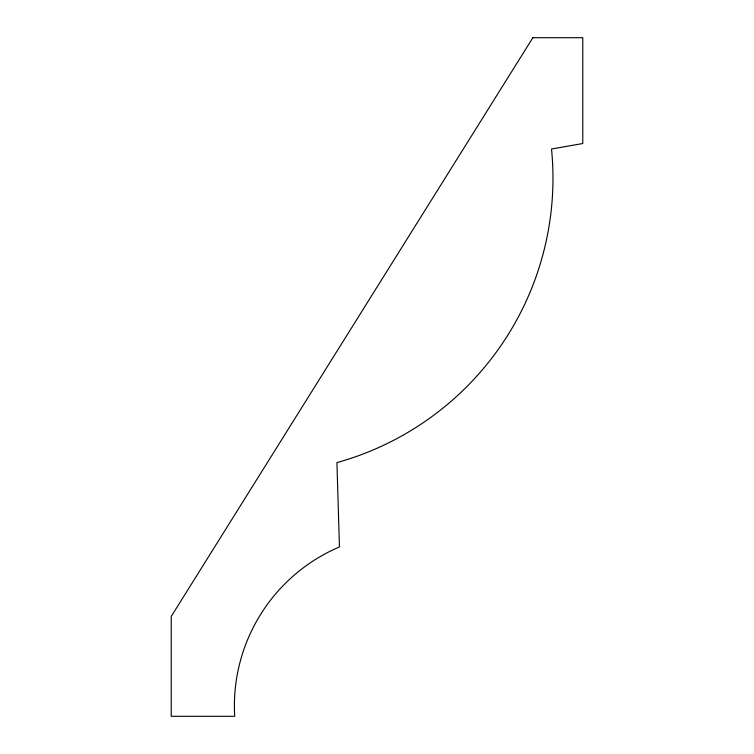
<?xml version="1.0" encoding="UTF-8"?>
<svg xmlns="http://www.w3.org/2000/svg" width="754" height="754" viewBox="0 0 754 754"><rect width="100%" height="100%" fill="white"/><g stroke="black" fill="none" stroke-linecap="round" stroke-linejoin="round"><path stroke-width="1.13" d="M532.871 37.7L171.224 616.461L171.224 716.3L234.711 716.3A172.873 172.873 0 0 1 339.441 546.923L336.934 462.598A295.182 295.182 0 0 0 551.523 149.019L582.776 143.514L582.776 37.7L532.871 37.7"/></g></svg>
